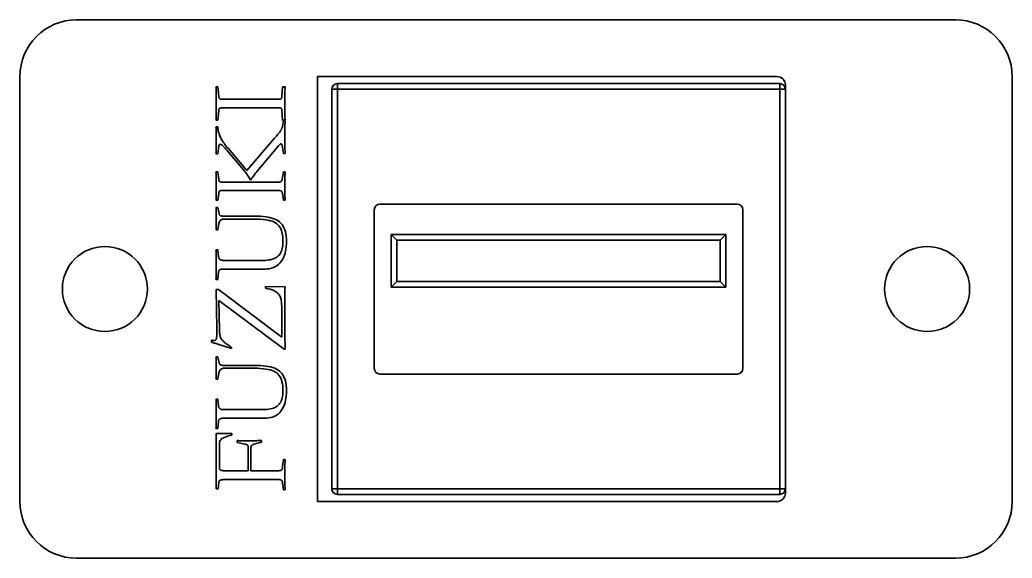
# Model space of a CAD drawing. Header units: millimetres. Extents: x -105 to 105, y -148 to 148.
# Drawn here: x -15.16 to 19.84, y 46.65 to 65.65 of the extents above; entities that cross this region are included whole.
import ezdxf

# ---------------------------------------------------------------- set-up
doc = ezdxf.new("R2010")
doc.units = ezdxf.units.MM
doc.layers.add('粗实线层', color=7, linetype='Continuous', lineweight=35)

msp = doc.modelspace()

# ---------------------------------------------------------------- linework, layer by layer
at = {"layer": '粗实线层', "color": 7, "lineweight": 35, "ltscale": 0.415}
for p, q in [((17.843, 65.645), (-13.157, 65.645)), ((-15.157, 63.645), (-15.157, 48.645)), ((11.543, 63.645), (-4.657, 63.645)), ((-4.657, 63.645), (-4.657, 48.645)), ((11.643, 63.395), (-3.957, 63.395)), ((-3.957, 63.395), (-3.957, 63.195)), ((11.643, 63.395), (11.643, 63.195)), ((19.843, 48.645), (19.843, 63.645)), ((-8.24, 63.28), (-8.175, 63.28)), ((-8.238, 63.252), (-8.24, 63.28)), ((-8.236, 63.222), (-8.238, 63.252)), ((-8.234, 63.19), (-8.236, 63.222)), ((-8.233, 63.157), (-8.234, 63.19)), ((-8.232, 63.122), (-8.233, 63.157)), ((-8.231, 63.084), (-8.232, 63.122)), ((-8.23, 63.045), (-8.231, 63.084)), ((-8.229, 63.004), (-8.23, 63.045)), ((-8.229, 62.962), (-8.229, 63.004)), ((-8.175, 63.28), (-8.14, 62.94)), ((-5.912, 62.94), (-5.892, 63.28)), ((-5.892, 63.28), (-5.8, 63.28)), ((-5.811, 63.056), (-5.813, 62.994)), ((-5.81, 63.112), (-5.811, 63.056)), ((-5.808, 63.162), (-5.81, 63.112)), ((-5.805, 63.207), (-5.808, 63.162)), ((-5.803, 63.246), (-5.805, 63.207)), ((-5.8, 63.28), (-5.803, 63.246)), ((-4.157, 63.195), (-4.157, 49.095)), ((-4.157, 63.195), (-3.957, 63.195)), ((11.643, 63.195), (-3.957, 63.195)), ((-3.957, 63.195), (-3.957, 49.095)), ((11.643, 49.095), (11.643, 63.195)), ((11.843, 63.195), (11.643, 63.195)), ((11.843, 48.945), (11.843, 63.345)), ((11.843, 49.095), (11.843, 63.195)), ((-8.229, 62.917), (-8.229, 62.962)), ((-8.229, 62.77), (-8.229, 62.917)), ((-8.229, 62.639), (-8.229, 62.77)), ((-8.14, 62.94), (-8.139, 62.93)), ((-8.139, 62.93), (-8.138, 62.92)), ((-8.138, 62.92), (-8.136, 62.911)), ((-8.136, 62.911), (-8.134, 62.902)), ((-8.134, 62.902), (-8.131, 62.894)), ((-8.131, 62.894), (-8.128, 62.887)), ((-8.128, 62.887), (-8.125, 62.88)), ((-8.125, 62.88), (-8.121, 62.875)), ((-8.121, 62.875), (-8.117, 62.869)), ((-8.117, 62.869), (-8.113, 62.865)), ((-8.113, 62.865), (-8.108, 62.861)), ((-8.108, 62.861), (-8.102, 62.857)), ((-8.102, 62.857), (-8.095, 62.854)), ((-8.095, 62.854), (-8.087, 62.851)), ((-8.087, 62.851), (-8.078, 62.849)), ((-8.078, 62.849), (-8.068, 62.847)), ((-8.068, 62.847), (-8.058, 62.845)), ((-8.058, 62.845), (-8.046, 62.844)), ((-8.046, 62.844), (-8.034, 62.844)), ((-8.034, 62.844), (-8.02, 62.844)), ((-8.02, 62.844), (-6.024, 62.844)), ((-6.024, 62.844), (-6.011, 62.844)), ((-6.011, 62.844), (-5.999, 62.844)), ((-5.999, 62.844), (-5.988, 62.845)), ((-5.988, 62.845), (-5.978, 62.847)), ((-5.978, 62.847), (-5.969, 62.848)), ((-5.969, 62.848), (-5.961, 62.851)), ((-5.961, 62.851), (-5.953, 62.853)), ((-5.953, 62.853), (-5.947, 62.856)), ((-5.947, 62.856), (-5.941, 62.859)), ((-5.941, 62.859), (-5.937, 62.863)), ((-5.937, 62.863), (-5.933, 62.867)), ((-5.933, 62.867), (-5.929, 62.872)), ((-5.929, 62.872), (-5.926, 62.878)), ((-5.926, 62.878), (-5.923, 62.884)), ((-5.923, 62.884), (-5.92, 62.892)), ((-5.92, 62.892), (-5.918, 62.9)), ((-5.918, 62.9), (-5.916, 62.909)), ((-5.916, 62.909), (-5.914, 62.918)), ((-5.914, 62.918), (-5.913, 62.929)), ((-5.913, 62.929), (-5.912, 62.94)), ((-5.814, 62.855), (-5.815, 62.777)), ((-5.815, 62.777), (-5.815, 62.693)), ((-5.815, 62.693), (-5.815, 62.609)), ((-5.813, 62.994), (-5.814, 62.927)), ((-5.814, 62.927), (-5.814, 62.855)), ((-8.233, 62.256), (-8.232, 62.33)), ((-8.232, 62.33), (-8.231, 62.418)), ((-8.231, 62.418), (-8.23, 62.521)), ((-8.23, 62.521), (-8.229, 62.639)), ((-8.144, 62.446), (-8.178, 62.106)), ((-8.143, 62.456), (-8.144, 62.446)), ((-8.141, 62.466), (-8.143, 62.456)), ((-8.139, 62.475), (-8.141, 62.466)), ((-8.137, 62.484), (-8.139, 62.475)), ((-8.134, 62.492), (-8.137, 62.484)), ((-8.131, 62.499), (-8.134, 62.492)), ((-8.127, 62.505), (-8.131, 62.499)), ((-8.123, 62.511), (-8.127, 62.505)), ((-8.118, 62.517), (-8.123, 62.511)), ((-8.113, 62.521), (-8.118, 62.517)), ((-8.107, 62.525), (-8.113, 62.521)), ((-8.1, 62.529), (-8.107, 62.525)), ((-8.093, 62.532), (-8.1, 62.529)), ((-8.085, 62.535), (-8.093, 62.532)), ((-8.076, 62.537), (-8.085, 62.535)), ((-8.066, 62.539), (-8.076, 62.537)), ((-8.056, 62.54), (-8.066, 62.539)), ((-8.045, 62.541), (-8.056, 62.54)), ((-8.033, 62.542), (-8.045, 62.541)), ((-8.02, 62.542), (-8.033, 62.542)), ((-6.024, 62.542), (-8.02, 62.542)), ((-6.011, 62.542), (-6.024, 62.542)), ((-5.999, 62.542), (-6.011, 62.542)), ((-5.988, 62.541), (-5.999, 62.542)), ((-5.979, 62.539), (-5.988, 62.541)), ((-5.97, 62.538), (-5.979, 62.539)), ((-5.962, 62.535), (-5.97, 62.538)), ((-5.954, 62.533), (-5.962, 62.535)), ((-5.948, 62.53), (-5.954, 62.533)), ((-5.943, 62.527), (-5.948, 62.53)), ((-5.939, 62.523), (-5.943, 62.527)), ((-5.935, 62.519), (-5.939, 62.523)), ((-5.931, 62.514), (-5.935, 62.519)), ((-5.928, 62.508), (-5.931, 62.514)), ((-5.925, 62.501), (-5.928, 62.508)), ((-5.922, 62.494), (-5.925, 62.501)), ((-5.92, 62.486), (-5.922, 62.494)), ((-5.917, 62.477), (-5.92, 62.486)), ((-5.915, 62.467), (-5.917, 62.477)), ((-5.913, 62.457), (-5.915, 62.467)), ((-5.912, 62.446), (-5.913, 62.457)), ((-5.892, 62.106), (-5.912, 62.446)), ((-5.815, 62.609), (-5.814, 62.531)), ((-5.814, 62.531), (-5.814, 62.458)), ((-5.814, 62.458), (-5.813, 62.391)), ((-5.813, 62.391), (-5.811, 62.33)), ((-5.811, 62.33), (-5.81, 62.274)), ((-8.24, 62.106), (-8.238, 62.122)), ((-8.178, 62.106), (-8.24, 62.106)), ((-8.238, 62.122), (-8.236, 62.152)), ((-8.236, 62.152), (-8.234, 62.197)), ((-8.234, 62.197), (-8.233, 62.256)), ((-5.896, 61.882), (-5.861, 62.083)), ((-5.8, 62.106), (-5.892, 62.106)), ((-5.861, 62.083), (-5.8, 62.083)), ((-5.81, 62.274), (-5.808, 62.224)), ((-5.808, 62.224), (-5.805, 62.179)), ((-5.805, 61.993), (-5.808, 61.943)), ((-5.805, 62.179), (-5.803, 62.14)), ((-5.803, 62.04), (-5.805, 61.993)), ((-5.803, 62.14), (-5.8, 62.106)), ((-5.8, 62.083), (-5.803, 62.04)), ((-8.24, 61.863), (-8.178, 61.863)), ((-8.238, 61.838), (-8.24, 61.863)), ((-8.236, 61.808), (-8.238, 61.838)), ((-8.234, 61.773), (-8.236, 61.808)), ((-8.233, 61.734), (-8.234, 61.773)), ((-8.232, 61.689), (-8.233, 61.734)), ((-8.231, 61.639), (-8.232, 61.689)), ((-8.23, 61.585), (-8.231, 61.639)), ((-8.178, 61.863), (-8.175, 61.827)), ((-8.175, 61.827), (-8.17, 61.791)), ((-8.17, 61.791), (-8.164, 61.755)), ((-8.164, 61.755), (-8.157, 61.72)), ((-8.157, 61.72), (-8.149, 61.685)), ((-8.149, 61.685), (-8.139, 61.65)), ((-8.139, 61.65), (-8.128, 61.616)), ((-8.128, 61.616), (-8.117, 61.582)), ((-6.081, 61.577), (-6.056, 61.608)), ((-6.056, 61.608), (-6.032, 61.636)), ((-6.032, 61.636), (-6.012, 61.662)), ((-6.012, 61.662), (-5.993, 61.685)), ((-5.993, 61.685), (-5.978, 61.705)), ((-5.978, 61.705), (-5.965, 61.722)), ((-5.965, 61.722), (-5.954, 61.737)), ((-5.954, 61.737), (-5.945, 61.751)), ((-5.945, 61.751), (-5.937, 61.765)), ((-5.937, 61.765), (-5.929, 61.779)), ((-5.929, 61.779), (-5.923, 61.793)), ((-5.923, 61.793), (-5.916, 61.807)), ((-5.916, 61.807), (-5.911, 61.822)), ((-5.911, 61.822), (-5.906, 61.837)), ((-5.906, 61.837), (-5.902, 61.851)), ((-5.902, 61.851), (-5.899, 61.867)), ((-5.899, 61.867), (-5.896, 61.882)), ((-5.814, 61.648), (-5.815, 61.579)), ((-5.813, 61.776), (-5.814, 61.713)), ((-5.814, 61.713), (-5.814, 61.648)), ((-5.811, 61.835), (-5.813, 61.776)), ((-5.81, 61.891), (-5.811, 61.835)), ((-5.808, 61.943), (-5.81, 61.891)), ((-8.229, 61.525), (-8.23, 61.585)), ((-8.23, 61.198), (-8.229, 61.258)), ((-8.229, 61.461), (-8.229, 61.525)), ((-8.229, 61.392), (-8.229, 61.461)), ((-8.229, 61.322), (-8.229, 61.392)), ((-8.229, 61.258), (-8.229, 61.322)), ((-8.117, 61.582), (-8.104, 61.549)), ((-8.11, 61.25), (-8.116, 61.248)), ((-8.104, 61.252), (-8.11, 61.25)), ((-8.104, 61.549), (-8.09, 61.515)), ((-8.097, 61.253), (-8.104, 61.252)), ((-8.082, 61.25), (-8.097, 61.253)), ((-8.09, 61.515), (-8.074, 61.481)), ((-8.065, 61.244), (-8.082, 61.25)), ((-8.074, 61.481), (-8.055, 61.446)), ((-8.055, 61.446), (-8.034, 61.409)), ((-8.034, 61.409), (-8.011, 61.371)), ((-8.011, 61.371), (-7.984, 61.331)), ((-7.984, 61.331), (-7.956, 61.289)), ((-7.956, 61.289), (-7.924, 61.247)), ((-7.151, 60.326), (-6.174, 61.469)), ((-6.174, 61.469), (-6.141, 61.508)), ((-6.141, 61.508), (-6.11, 61.544)), ((-6.11, 61.544), (-6.081, 61.577)), ((-5.981, 61.251), (-5.99, 61.243)), ((-5.973, 61.257), (-5.981, 61.251)), ((-5.965, 61.262), (-5.973, 61.257)), ((-5.958, 61.265), (-5.965, 61.262)), ((-5.952, 61.267), (-5.958, 61.265)), ((-5.946, 61.268), (-5.952, 61.267)), ((-5.94, 61.267), (-5.946, 61.268)), ((-5.935, 61.266), (-5.94, 61.267)), ((-5.93, 61.262), (-5.935, 61.266)), ((-5.925, 61.258), (-5.93, 61.262)), ((-5.921, 61.253), (-5.925, 61.258)), ((-5.918, 61.246), (-5.921, 61.253)), ((-5.815, 61.579), (-5.815, 61.507)), ((-5.815, 61.507), (-5.815, 61.436)), ((-5.815, 61.436), (-5.814, 61.367)), ((-5.814, 61.367), (-5.814, 61.302)), ((-5.814, 61.302), (-5.813, 61.239)), ((-8.24, 60.92), (-8.238, 60.945)), ((-8.178, 60.92), (-8.24, 60.92)), ((-8.238, 60.945), (-8.236, 60.975)), ((-8.236, 60.975), (-8.234, 61.01)), ((-8.234, 61.01), (-8.233, 61.05)), ((-8.233, 61.05), (-8.232, 61.094)), ((-8.232, 61.094), (-8.231, 61.144)), ((-8.231, 61.144), (-8.23, 61.198)), ((-8.14, 61.198), (-8.178, 60.92)), ((-8.138, 61.209), (-8.14, 61.198)), ((-8.136, 61.218), (-8.138, 61.209)), ((-8.133, 61.226), (-8.136, 61.218)), ((-8.129, 61.233), (-8.133, 61.226)), ((-8.125, 61.239), (-8.129, 61.233)), ((-8.121, 61.244), (-8.125, 61.239)), ((-8.116, 61.248), (-8.121, 61.244)), ((-8.046, 61.234), (-8.065, 61.244)), ((-8.025, 61.219), (-8.046, 61.234)), ((-8.002, 61.2), (-8.025, 61.219)), ((-7.976, 61.177), (-8.002, 61.2)), ((-7.949, 61.15), (-7.976, 61.177)), ((-7.919, 61.119), (-7.949, 61.15)), ((-7.924, 61.247), (-7.891, 61.202)), ((-7.888, 61.084), (-7.919, 61.119)), ((-7.891, 61.202), (-7.854, 61.157)), ((-7.854, 61.044), (-7.888, 61.084)), ((-7.854, 61.157), (-7.815, 61.11)), ((-7.271, 60.353), (-7.854, 61.044)), ((-7.815, 61.11), (-7.151, 60.326)), ((-6.031, 61.198), (-6.784, 60.299)), ((-6.02, 61.212), (-6.031, 61.198)), ((-6.009, 61.223), (-6.02, 61.212)), ((-5.999, 61.234), (-6.009, 61.223)), ((-5.99, 61.243), (-5.999, 61.234)), ((-5.915, 61.238), (-5.918, 61.246)), ((-5.912, 61.228), (-5.915, 61.238)), ((-5.91, 61.218), (-5.912, 61.228)), ((-5.908, 61.206), (-5.91, 61.218)), ((-5.861, 60.932), (-5.908, 61.206)), ((-5.8, 60.932), (-5.861, 60.932)), ((-5.813, 61.239), (-5.811, 61.18)), ((-5.811, 61.18), (-5.81, 61.124)), ((-5.81, 61.124), (-5.808, 61.071)), ((-5.808, 61.071), (-5.805, 61.022)), ((-5.805, 61.022), (-5.803, 60.975)), ((-5.803, 60.975), (-5.8, 60.932)), ((-8.24, 60.276), (-8.178, 60.276)), ((-8.238, 60.248), (-8.24, 60.276)), ((-8.236, 60.22), (-8.238, 60.248)), ((-8.234, 60.192), (-8.236, 60.22)), ((-8.178, 60.276), (-8.144, 60.017)), ((-7.24, 60.315), (-7.271, 60.353)), ((-7.21, 60.278), (-7.24, 60.315)), ((-7.182, 60.24), (-7.21, 60.278)), ((-7.155, 60.203), (-7.182, 60.24)), ((-7.13, 60.166), (-7.155, 60.203)), ((-6.841, 60.229), (-6.868, 60.196)), ((-6.813, 60.264), (-6.841, 60.229)), ((-6.784, 60.299), (-6.813, 60.264)), ((-5.904, 60.017), (-5.861, 60.276)), ((-5.861, 60.276), (-5.8, 60.276)), ((-5.805, 60.209), (-5.808, 60.169)), ((-5.803, 60.244), (-5.805, 60.209)), ((-5.8, 60.276), (-5.803, 60.244)), ((-8.233, 60.163), (-8.234, 60.192)), ((-8.232, 60.134), (-8.233, 60.163)), ((-8.231, 60.104), (-8.232, 60.134)), ((-8.23, 60.073), (-8.231, 60.104)), ((-8.229, 60.042), (-8.23, 60.073)), ((-8.229, 60.01), (-8.229, 60.042)), ((-8.229, 59.978), (-8.229, 60.01)), ((-8.229, 59.854), (-8.229, 59.978)), ((-8.229, 59.741), (-8.229, 59.854)), ((-8.144, 60.017), (-8.143, 60.006)), ((-8.143, 60.006), (-8.141, 59.995)), ((-8.141, 59.995), (-8.14, 59.986)), ((-8.14, 59.986), (-8.138, 59.977)), ((-8.138, 59.977), (-8.136, 59.969)), ((-8.136, 59.969), (-8.133, 59.961)), ((-8.133, 59.961), (-8.13, 59.955)), ((-8.13, 59.955), (-8.126, 59.949)), ((-8.126, 59.949), (-8.123, 59.944)), ((-8.123, 59.944), (-8.119, 59.94)), ((-8.119, 59.94), (-8.114, 59.936)), ((-8.114, 59.936), (-8.108, 59.933)), ((-8.108, 59.933), (-8.102, 59.93)), ((-8.102, 59.93), (-8.095, 59.927)), ((-8.095, 59.927), (-8.086, 59.925)), ((-8.086, 59.925), (-8.077, 59.923)), ((-8.077, 59.923), (-8.067, 59.922)), ((-8.067, 59.922), (-8.056, 59.921)), ((-8.056, 59.921), (-8.044, 59.92)), ((-8.044, 59.92), (-8.032, 59.92)), ((-8.032, 59.92), (-6.024, 59.92)), ((-7.106, 60.13), (-7.13, 60.166)), ((-7.083, 60.094), (-7.106, 60.13)), ((-7.062, 60.057), (-7.083, 60.094)), ((-7.042, 60.022), (-7.062, 60.057)), ((-7.024, 59.986), (-7.042, 60.022)), ((-7.005, 60.013), (-7.024, 59.986)), ((-6.985, 60.042), (-7.005, 60.013)), ((-6.963, 60.071), (-6.985, 60.042)), ((-6.941, 60.101), (-6.963, 60.071)), ((-6.918, 60.132), (-6.941, 60.101)), ((-6.893, 60.163), (-6.918, 60.132)), ((-6.868, 60.196), (-6.893, 60.163)), ((-6.024, 59.92), (-6.012, 59.92)), ((-6.012, 59.92), (-6, 59.921)), ((-6, 59.921), (-5.99, 59.922)), ((-5.99, 59.922), (-5.98, 59.924)), ((-5.98, 59.924), (-5.971, 59.926)), ((-5.971, 59.926), (-5.963, 59.928)), ((-5.963, 59.928), (-5.955, 59.931)), ((-5.955, 59.931), (-5.948, 59.934)), ((-5.948, 59.934), (-5.942, 59.937)), ((-5.942, 59.937), (-5.937, 59.941)), ((-5.937, 59.941), (-5.932, 59.946)), ((-5.932, 59.946), (-5.927, 59.951)), ((-5.927, 59.951), (-5.923, 59.957)), ((-5.923, 59.957), (-5.919, 59.964)), ((-5.919, 59.964), (-5.916, 59.971)), ((-5.916, 59.971), (-5.913, 59.979)), ((-5.913, 59.979), (-5.91, 59.987)), ((-5.91, 59.987), (-5.908, 59.996)), ((-5.908, 59.996), (-5.906, 60.006)), ((-5.906, 60.006), (-5.904, 60.017)), ((-5.814, 59.91), (-5.815, 59.846)), ((-5.813, 60.026), (-5.814, 59.97)), ((-5.814, 59.97), (-5.814, 59.91)), ((-5.811, 60.078), (-5.813, 60.026)), ((-5.81, 60.125), (-5.811, 60.078)), ((-5.808, 60.169), (-5.81, 60.125)), ((-8.232, 59.477), (-8.231, 59.553)), ((-8.231, 59.553), (-8.23, 59.641)), ((-8.23, 59.641), (-8.229, 59.741)), ((-8.144, 59.522), (-8.178, 59.279)), ((-8.142, 59.534), (-8.144, 59.522)), ((-8.14, 59.545), (-8.142, 59.534)), ((-8.138, 59.556), (-8.14, 59.545)), ((-8.136, 59.565), (-8.138, 59.556)), ((-8.133, 59.573), (-8.136, 59.565)), ((-8.13, 59.581), (-8.133, 59.573)), ((-8.127, 59.587), (-8.13, 59.581)), ((-8.124, 59.593), (-8.127, 59.587)), ((-8.12, 59.598), (-8.124, 59.593)), ((-8.117, 59.602), (-8.12, 59.598)), ((-8.112, 59.605), (-8.117, 59.602)), ((-8.107, 59.608), (-8.112, 59.605)), ((-8.101, 59.611), (-8.107, 59.608)), ((-8.094, 59.613), (-8.101, 59.611)), ((-8.086, 59.615), (-8.094, 59.613)), ((-8.077, 59.616), (-8.086, 59.615)), ((-8.067, 59.617), (-8.077, 59.616)), ((-8.056, 59.618), (-8.067, 59.617)), ((-8.044, 59.619), (-8.056, 59.618)), ((-8.032, 59.619), (-8.044, 59.619)), ((-6.024, 59.619), (-8.032, 59.619)), ((-6.011, 59.619), (-6.024, 59.619)), ((-5.999, 59.618), (-6.011, 59.619)), ((-5.988, 59.617), (-5.999, 59.618)), ((-5.977, 59.616), (-5.988, 59.617)), ((-5.968, 59.614), (-5.977, 59.616)), ((-5.959, 59.611), (-5.968, 59.614)), ((-5.951, 59.609), (-5.959, 59.611)), ((-5.943, 59.605), (-5.951, 59.609)), ((-5.937, 59.602), (-5.943, 59.605)), ((-5.931, 59.598), (-5.937, 59.602)), ((-5.926, 59.593), (-5.931, 59.598)), ((-5.921, 59.588), (-5.926, 59.593)), ((-5.916, 59.582), (-5.921, 59.588)), ((-5.912, 59.576), (-5.916, 59.582)), ((-5.909, 59.568), (-5.912, 59.576)), ((-5.905, 59.56), (-5.909, 59.568)), ((-5.903, 59.552), (-5.905, 59.56)), ((-5.9, 59.543), (-5.903, 59.552)), ((-5.898, 59.533), (-5.9, 59.543)), ((-5.896, 59.522), (-5.898, 59.533)), ((-5.861, 59.279), (-5.896, 59.522)), ((-5.815, 59.846), (-5.815, 59.777)), ((-5.815, 59.777), (-5.815, 59.709)), ((-5.815, 59.709), (-5.814, 59.645)), ((-5.814, 59.645), (-5.814, 59.585)), ((-5.814, 59.585), (-5.813, 59.529)), ((-5.813, 59.529), (-5.811, 59.477)), ((-8.24, 59.279), (-8.238, 59.295)), ((-8.178, 59.279), (-8.24, 59.279)), ((-8.238, 59.295), (-8.236, 59.322)), ((-8.236, 59.322), (-8.234, 59.362)), ((-8.234, 59.362), (-8.233, 59.413)), ((-8.233, 59.413), (-8.232, 59.477)), ((-5.8, 59.279), (-5.861, 59.279)), ((-5.811, 59.477), (-5.81, 59.429)), ((-5.81, 59.429), (-5.808, 59.386)), ((-5.808, 59.386), (-5.805, 59.346)), ((-5.805, 59.346), (-5.803, 59.311)), ((-5.803, 59.311), (-5.8, 59.279)), ((-8.24, 59.02), (-8.178, 59.02)), ((-8.238, 58.999), (-8.24, 59.02)), ((-8.236, 58.974), (-8.238, 58.999)), ((-8.234, 58.944), (-8.236, 58.974)), ((-8.233, 58.91), (-8.234, 58.944)), ((-8.232, 58.873), (-8.233, 58.91)), ((-8.231, 58.831), (-8.232, 58.873)), ((-8.23, 58.785), (-8.231, 58.831)), ((-8.178, 59.02), (-8.128, 58.796)), ((-2.657, 53.345), (-2.657, 58.945)), ((-2.457, 59.145), (10.143, 59.145)), ((10.343, 58.945), (10.343, 53.345)), ((-8.231, 58.415), (-8.23, 58.461)), ((-8.229, 58.735), (-8.23, 58.785)), ((-8.23, 58.461), (-8.229, 58.511)), ((-8.229, 58.681), (-8.229, 58.735)), ((-8.229, 58.623), (-8.229, 58.681)), ((-8.229, 58.565), (-8.229, 58.623)), ((-8.229, 58.511), (-8.229, 58.565)), ((-8.136, 58.457), (-8.178, 58.229)), ((-8.129, 58.487), (-8.136, 58.457)), ((-8.119, 58.514), (-8.129, 58.487)), ((-8.128, 58.796), (-8.124, 58.78)), ((-8.124, 58.78), (-8.116, 58.766)), ((-8.106, 58.537), (-8.119, 58.514)), ((-8.116, 58.766), (-8.106, 58.753)), ((-8.106, 58.753), (-8.092, 58.742)), ((-8.092, 58.558), (-8.106, 58.537)), ((-8.092, 58.742), (-8.076, 58.733)), ((-8.074, 58.575), (-8.092, 58.558)), ((-8.076, 58.733), (-8.057, 58.725)), ((-8.054, 58.59), (-8.074, 58.575)), ((-8.057, 58.725), (-8.035, 58.719)), ((-8.032, 58.601), (-8.054, 58.59)), ((-8.035, 58.719), (-8.01, 58.715)), ((-8.007, 58.609), (-8.032, 58.601)), ((-8.01, 58.715), (-7.982, 58.712)), ((-7.98, 58.613), (-8.007, 58.609)), ((-7.982, 58.712), (-7.951, 58.712)), ((-7.951, 58.615), (-7.98, 58.613)), ((-7.951, 58.712), (-6.781, 58.712)), ((-6.881, 58.615), (-7.951, 58.615)), ((-6.771, 58.613), (-6.881, 58.615)), ((-6.781, 58.712), (-6.675, 58.71)), ((-6.668, 58.608), (-6.771, 58.613)), ((-6.675, 58.71), (-6.576, 58.703)), ((-6.572, 58.6), (-6.668, 58.608)), ((-6.576, 58.703), (-6.483, 58.693)), ((-6.483, 58.589), (-6.572, 58.6)), ((-6.483, 58.693), (-6.396, 58.679)), ((-6.401, 58.574), (-6.483, 58.589)), ((-6.326, 58.556), (-6.401, 58.574)), ((-6.396, 58.679), (-6.314, 58.661)), ((-6.257, 58.535), (-6.326, 58.556)), ((-6.314, 58.661), (-6.239, 58.639)), ((-6.196, 58.51), (-6.257, 58.535)), ((-6.239, 58.639), (-6.169, 58.613)), ((-6.142, 58.482), (-6.196, 58.51)), ((-6.169, 58.613), (-6.106, 58.583)), ((-6.095, 58.451), (-6.142, 58.482)), ((-6.106, 58.583), (-6.048, 58.549)), ((-6.054, 58.415), (-6.095, 58.451)), ((-6.048, 58.549), (-5.997, 58.511)), ((-5.997, 58.511), (-5.95, 58.468)), ((-5.95, 58.468), (-5.909, 58.419)), ((-8.24, 58.229), (-8.238, 58.249)), ((-8.178, 58.229), (-8.24, 58.229)), ((-8.238, 58.249), (-8.236, 58.274)), ((-8.236, 58.274), (-8.234, 58.303)), ((-8.234, 58.303), (-8.233, 58.336)), ((-8.233, 58.336), (-8.232, 58.374)), ((-8.232, 58.374), (-8.231, 58.415)), ((-6.017, 58.373), (-6.054, 58.415)), ((-5.984, 58.325), (-6.017, 58.373)), ((-5.955, 58.27), (-5.984, 58.325)), ((-5.931, 58.21), (-5.955, 58.27)), ((-5.912, 58.143), (-5.931, 58.21)), ((-5.897, 58.071), (-5.912, 58.143)), ((-5.909, 58.419), (-5.873, 58.365)), ((-5.873, 58.365), (-5.841, 58.305)), ((-5.841, 58.305), (-5.814, 58.239)), ((-5.814, 58.239), (-5.792, 58.168)), ((-5.792, 58.168), (-5.775, 58.091)), ((-5.886, 57.992), (-5.897, 58.071)), ((-5.879, 57.907), (-5.886, 57.992)), ((-5.877, 57.816), (-5.879, 57.907)), ((-5.879, 57.747), (-5.877, 57.816)), ((-5.775, 58.091), (-5.763, 58.009)), ((-5.763, 58.009), (-5.756, 57.921)), ((-5.756, 57.921), (-5.753, 57.827)), ((-5.753, 57.827), (-5.755, 57.735)), ((-2.057, 56.214), (-2.057, 58.068)), ((-2.057, 58.068), (9.742, 58.068)), ((-2.057, 58.068), (-1.857, 57.868)), ((-1.857, 57.868), (9.542, 57.868)), ((-1.857, 56.414), (-1.857, 57.868)), ((9.742, 58.068), (9.542, 57.868)), ((9.542, 57.868), (9.542, 56.414)), ((9.742, 58.068), (9.742, 56.214)), ((-8.238, 57.496), (-8.24, 57.526)), ((-8.24, 57.526), (-8.178, 57.526)), ((-8.236, 57.461), (-8.238, 57.496)), ((-8.234, 57.421), (-8.236, 57.461)), ((-8.233, 57.376), (-8.234, 57.421)), ((-8.178, 57.526), (-8.148, 57.283)), ((-5.982, 57.379), (-5.957, 57.42)), ((-5.957, 57.42), (-5.936, 57.465)), ((-5.936, 57.465), (-5.918, 57.513)), ((-5.918, 57.513), (-5.903, 57.566)), ((-5.903, 57.566), (-5.892, 57.622)), ((-5.892, 57.622), (-5.883, 57.683)), ((-5.883, 57.683), (-5.879, 57.747)), ((-5.803, 57.411), (-5.824, 57.34)), ((-5.785, 57.485), (-5.803, 57.411)), ((-5.771, 57.564), (-5.785, 57.485)), ((-5.761, 57.647), (-5.771, 57.564)), ((-5.755, 57.735), (-5.761, 57.647)), ((-8.232, 57.326), (-8.233, 57.376)), ((-8.231, 57.272), (-8.232, 57.326)), ((-8.23, 57.212), (-8.231, 57.272)), ((-8.229, 57.148), (-8.23, 57.212)), ((-8.229, 57.079), (-8.229, 57.148)), ((-8.229, 57.005), (-8.229, 57.079)), ((-8.148, 57.283), (-8.146, 57.269)), ((-8.146, 57.269), (-8.143, 57.257)), ((-8.143, 57.257), (-8.14, 57.245)), ((-8.14, 57.245), (-8.136, 57.234)), ((-8.136, 57.234), (-8.131, 57.223)), ((-8.131, 57.223), (-8.125, 57.214)), ((-8.125, 57.214), (-8.119, 57.205)), ((-8.119, 57.205), (-8.112, 57.197)), ((-8.112, 57.197), (-8.104, 57.19)), ((-8.104, 57.19), (-8.095, 57.184)), ((-8.095, 57.184), (-8.086, 57.179)), ((-8.086, 57.179), (-8.076, 57.174)), ((-8.076, 57.174), (-8.064, 57.169)), ((-8.064, 57.169), (-8.052, 57.166)), ((-8.052, 57.166), (-8.038, 57.162)), ((-8.038, 57.162), (-8.023, 57.16)), ((-8.023, 57.16), (-8.008, 57.158)), ((-8.008, 57.158), (-7.991, 57.156)), ((-7.991, 57.156), (-7.973, 57.156)), ((-7.973, 57.156), (-7.954, 57.155)), ((-7.954, 57.155), (-6.576, 57.155)), ((-6.576, 57.155), (-6.504, 57.157)), ((-6.504, 57.157), (-6.436, 57.161)), ((-6.436, 57.161), (-6.372, 57.169)), ((-6.372, 57.169), (-6.312, 57.18)), ((-6.312, 57.18), (-6.257, 57.194)), ((-6.257, 57.194), (-6.205, 57.211)), ((-6.205, 57.211), (-6.158, 57.231)), ((-6.158, 57.231), (-6.115, 57.254)), ((-6.115, 57.254), (-6.076, 57.28)), ((-6.076, 57.28), (-6.041, 57.31)), ((-6.041, 57.31), (-6.01, 57.343)), ((-5.991, 57.055), (-6.036, 57.012)), ((-6.01, 57.343), (-5.982, 57.379)), ((-5.95, 57.103), (-5.991, 57.055)), ((-5.913, 57.156), (-5.95, 57.103)), ((-5.879, 57.213), (-5.913, 57.156)), ((-5.85, 57.275), (-5.879, 57.213)), ((-5.824, 57.34), (-5.85, 57.275)), ((-8.233, 56.689), (-8.232, 56.741)), ((-8.232, 56.741), (-8.231, 56.793)), ((-8.231, 56.793), (-8.23, 56.846)), ((-8.23, 56.846), (-8.229, 56.899)), ((-8.229, 56.951), (-8.229, 57.005)), ((-8.229, 56.899), (-8.229, 56.951)), ((-8.148, 56.757), (-8.178, 56.483)), ((-8.146, 56.768), (-8.148, 56.757)), ((-8.143, 56.778), (-8.146, 56.768)), ((-8.14, 56.787), (-8.143, 56.778)), ((-8.136, 56.795), (-8.14, 56.787)), ((-8.132, 56.803), (-8.136, 56.795)), ((-8.127, 56.81), (-8.132, 56.803)), ((-8.121, 56.816), (-8.127, 56.81)), ((-8.114, 56.822), (-8.121, 56.816)), ((-8.107, 56.827), (-8.114, 56.822)), ((-8.099, 56.831), (-8.107, 56.827)), ((-8.091, 56.835), (-8.099, 56.831)), ((-8.081, 56.838), (-8.091, 56.835)), ((-8.07, 56.841), (-8.081, 56.838)), ((-8.059, 56.843), (-8.07, 56.841)), ((-8.046, 56.845), (-8.059, 56.843)), ((-8.032, 56.847), (-8.046, 56.845)), ((-8.017, 56.848), (-8.032, 56.847)), ((-8.001, 56.849), (-8.017, 56.848)), ((-7.984, 56.85), (-8.001, 56.849)), ((-7.966, 56.85), (-7.984, 56.85)), ((-6.518, 56.85), (-7.966, 56.85)), ((-6.446, 56.853), (-6.518, 56.85)), ((-6.377, 56.86), (-6.446, 56.853)), ((-6.311, 56.873), (-6.377, 56.86)), ((-6.249, 56.891), (-6.311, 56.873)), ((-6.191, 56.913), (-6.249, 56.891)), ((-6.136, 56.941), (-6.191, 56.913)), ((-6.084, 56.974), (-6.136, 56.941)), ((-6.036, 57.012), (-6.084, 56.974)), ((-8.24, 56.483), (-8.238, 56.534)), ((-8.178, 56.483), (-8.24, 56.483)), ((-8.238, 56.534), (-8.236, 56.586)), ((-8.236, 56.586), (-8.234, 56.637)), ((-8.234, 56.637), (-8.233, 56.689)), ((-2.057, 56.214), (-1.857, 56.414)), ((9.542, 56.414), (-1.857, 56.414)), ((9.742, 56.214), (9.542, 56.414)), ((-8.229, 56.128), (-8.151, 56.128)), ((-8.209, 54.749), (-8.229, 56.128)), ((-8.151, 56.128), (-5.912, 54.44)), ((-6.495, 56.171), (-6.495, 56.232)), ((-6.495, 56.232), (-5.804, 56.217)), ((-6.452, 56.164), (-6.495, 56.171)), ((-6.411, 56.157), (-6.452, 56.164)), ((-6.371, 56.148), (-6.411, 56.157)), ((-6.333, 56.138), (-6.371, 56.148)), ((-6.295, 56.127), (-6.333, 56.138)), ((-6.26, 56.114), (-6.295, 56.127)), ((-6.225, 56.1), (-6.26, 56.114)), ((-6.192, 56.085), (-6.225, 56.1)), ((-6.16, 56.069), (-6.192, 56.085)), ((-6.13, 56.051), (-6.16, 56.069)), ((-6.101, 56.031), (-6.13, 56.051)), ((-6.075, 56.01), (-6.101, 56.031)), ((-6.051, 55.987), (-6.075, 56.01)), ((-5.808, 56.007), (-5.809, 55.909)), ((-5.806, 56.11), (-5.808, 56.007)), ((-5.804, 56.217), (-5.806, 56.11)), ((9.742, 56.214), (-2.057, 56.214)), ((-8.136, 55.742), (-8.117, 54.68)), ((-5.838, 54.027), (-8.136, 55.742)), ((-6.029, 55.963), (-6.051, 55.987)), ((-6.01, 55.936), (-6.029, 55.963)), ((-5.992, 55.908), (-6.01, 55.936)), ((-5.977, 55.878), (-5.992, 55.908)), ((-5.965, 55.847), (-5.977, 55.878)), ((-5.954, 55.814), (-5.965, 55.847)), ((-5.946, 55.779), (-5.954, 55.814)), ((-5.94, 55.74), (-5.946, 55.779)), ((-5.934, 55.697), (-5.94, 55.74)), ((-5.929, 55.649), (-5.934, 55.697)), ((-5.812, 55.724), (-5.813, 55.639)), ((-5.811, 55.815), (-5.812, 55.724)), ((-5.809, 55.909), (-5.811, 55.815)), ((-5.924, 55.596), (-5.929, 55.649)), ((-5.92, 55.539), (-5.924, 55.596)), ((-5.917, 55.476), (-5.92, 55.539)), ((-5.915, 55.409), (-5.917, 55.476)), ((-5.913, 55.337), (-5.915, 55.409)), ((-5.912, 55.26), (-5.913, 55.337)), ((-5.814, 55.557), (-5.815, 55.479)), ((-5.815, 55.479), (-5.815, 55.406)), ((-5.815, 55.406), (-5.815, 55.336)), ((-5.815, 55.336), (-5.815, 55.175)), ((-5.813, 55.639), (-5.814, 55.557)), ((-5.912, 55.178), (-5.912, 55.26)), ((-5.912, 54.44), (-5.912, 55.178)), ((-5.815, 55.175), (-5.814, 55.021)), ((-5.814, 55.021), (-5.814, 54.873)), ((-8.21, 54.568), (-8.209, 54.608)), ((-8.209, 54.699), (-8.209, 54.749)), ((-8.209, 54.652), (-8.209, 54.699)), ((-8.209, 54.608), (-8.209, 54.652)), ((-8.117, 54.68), (-8.115, 54.65)), ((-8.115, 54.65), (-8.113, 54.621)), ((-8.113, 54.621), (-8.11, 54.594)), ((-5.814, 54.873), (-5.813, 54.732)), ((-5.813, 54.732), (-5.811, 54.598)), ((-8.399, 54.34), (-8.387, 54.337)), ((-8.399, 54.274), (-8.399, 54.34)), ((-7.692, 54.047), (-8.399, 54.274)), ((-8.387, 54.337), (-8.377, 54.334)), ((-8.377, 54.334), (-8.366, 54.332)), ((-8.366, 54.332), (-8.357, 54.33)), ((-8.357, 54.33), (-8.347, 54.328)), ((-8.347, 54.328), (-8.339, 54.327)), ((-8.339, 54.327), (-8.331, 54.326)), ((-8.331, 54.326), (-8.323, 54.325)), ((-8.323, 54.325), (-8.316, 54.325)), ((-8.316, 54.325), (-8.31, 54.325)), ((-8.31, 54.325), (-8.296, 54.325)), ((-8.296, 54.325), (-8.284, 54.328)), ((-8.284, 54.328), (-8.273, 54.332)), ((-8.273, 54.332), (-8.262, 54.338)), ((-8.262, 54.338), (-8.253, 54.345)), ((-8.253, 54.345), (-8.245, 54.354)), ((-8.245, 54.354), (-8.238, 54.364)), ((-8.238, 54.364), (-8.232, 54.377)), ((-8.232, 54.377), (-8.227, 54.39)), ((-8.227, 54.39), (-8.223, 54.406)), ((-8.223, 54.406), (-8.22, 54.424)), ((-8.22, 54.424), (-8.217, 54.445)), ((-8.217, 54.445), (-8.214, 54.471)), ((-8.214, 54.471), (-8.212, 54.5)), ((-8.212, 54.5), (-8.211, 54.532)), ((-8.211, 54.532), (-8.21, 54.568)), ((-8.11, 54.594), (-8.107, 54.568)), ((-8.107, 54.568), (-8.104, 54.544)), ((-8.104, 54.544), (-8.1, 54.522)), ((-8.1, 54.522), (-8.096, 54.501)), ((-8.096, 54.501), (-8.092, 54.481)), ((-8.092, 54.481), (-8.087, 54.463)), ((-8.087, 54.463), (-8.082, 54.446)), ((-8.082, 54.446), (-8.076, 54.43)), ((-8.076, 54.43), (-8.069, 54.415)), ((-8.069, 54.415), (-8.061, 54.399)), ((-8.061, 54.399), (-8.051, 54.384)), ((-8.051, 54.384), (-8.041, 54.368)), ((-8.041, 54.368), (-8.029, 54.353)), ((-8.029, 54.353), (-8.017, 54.337)), ((-8.017, 54.337), (-8.003, 54.322)), ((-8.003, 54.322), (-7.988, 54.307)), ((-7.988, 54.307), (-7.972, 54.292)), ((-7.972, 54.292), (-7.954, 54.276)), ((-7.954, 54.276), (-7.934, 54.259)), ((-7.934, 54.259), (-7.912, 54.242)), ((-5.811, 54.598), (-5.81, 54.47)), ((-5.81, 54.47), (-5.808, 54.349)), ((-5.808, 54.349), (-5.805, 54.235)), ((-7.912, 54.242), (-7.887, 54.223)), ((-7.887, 54.223), (-7.86, 54.202)), ((-7.86, 54.202), (-7.831, 54.181)), ((-7.831, 54.181), (-7.8, 54.159)), ((-7.8, 54.159), (-7.766, 54.135)), ((-7.766, 54.135), (-7.73, 54.111)), ((-7.73, 54.111), (-7.692, 54.085)), ((-7.692, 54.085), (-7.692, 54.047)), ((-5.8, 54.027), (-5.838, 54.027)), ((-5.805, 54.235), (-5.803, 54.128)), ((-5.803, 54.128), (-5.8, 54.027)), ((-8.24, 53.753), (-8.178, 53.753)), ((-8.238, 53.732), (-8.24, 53.753)), ((-8.236, 53.706), (-8.238, 53.732)), ((-8.234, 53.677), (-8.236, 53.706)), ((-8.233, 53.643), (-8.234, 53.677)), ((-8.232, 53.605), (-8.233, 53.643)), ((-8.231, 53.564), (-8.232, 53.605)), ((-8.23, 53.518), (-8.231, 53.564)), ((-8.178, 53.753), (-8.128, 53.529)), ((-8.229, 53.468), (-8.23, 53.518)), ((-8.23, 53.193), (-8.229, 53.243)), ((-8.229, 53.414), (-8.229, 53.468)), ((-8.229, 53.355), (-8.229, 53.414)), ((-8.229, 53.297), (-8.229, 53.355)), ((-8.229, 53.243), (-8.229, 53.297)), ((-8.129, 53.219), (-8.136, 53.189)), ((-8.119, 53.246), (-8.129, 53.219)), ((-8.128, 53.529), (-8.124, 53.513)), ((-8.124, 53.513), (-8.116, 53.499)), ((-8.106, 53.27), (-8.119, 53.246)), ((-8.116, 53.499), (-8.106, 53.486)), ((-8.106, 53.486), (-8.092, 53.475)), ((-8.092, 53.291), (-8.106, 53.27)), ((-8.092, 53.475), (-8.076, 53.465)), ((-8.074, 53.308), (-8.092, 53.291)), ((-8.076, 53.465), (-8.057, 53.458)), ((-8.054, 53.322), (-8.074, 53.308)), ((-8.057, 53.458), (-8.035, 53.452)), ((-8.032, 53.333), (-8.054, 53.322)), ((-8.035, 53.452), (-8.01, 53.448)), ((-8.007, 53.341), (-8.032, 53.333)), ((-8.01, 53.448), (-7.982, 53.445)), ((-7.98, 53.346), (-8.007, 53.341)), ((-7.982, 53.445), (-7.951, 53.444)), ((-7.951, 53.348), (-7.98, 53.346)), ((-7.951, 53.444), (-6.781, 53.444)), ((-6.881, 53.348), (-7.951, 53.348)), ((-6.771, 53.346), (-6.881, 53.348)), ((-6.781, 53.444), (-6.675, 53.442)), ((-6.668, 53.341), (-6.771, 53.346)), ((-6.675, 53.442), (-6.576, 53.436)), ((-6.572, 53.333), (-6.668, 53.341)), ((-6.576, 53.436), (-6.483, 53.426)), ((-6.483, 53.321), (-6.572, 53.333)), ((-6.483, 53.426), (-6.396, 53.412)), ((-6.401, 53.307), (-6.483, 53.321)), ((-6.326, 53.289), (-6.401, 53.307)), ((-6.396, 53.412), (-6.314, 53.394)), ((-6.257, 53.267), (-6.326, 53.289)), ((-6.314, 53.394), (-6.239, 53.372)), ((-6.196, 53.243), (-6.257, 53.267)), ((-6.239, 53.372), (-6.169, 53.346)), ((-6.142, 53.215), (-6.196, 53.243)), ((-6.169, 53.346), (-6.106, 53.316)), ((-6.095, 53.183), (-6.142, 53.215)), ((-6.106, 53.316), (-6.048, 53.281)), ((-6.048, 53.281), (-5.997, 53.243)), ((-5.997, 53.243), (-5.95, 53.2)), ((-5.95, 53.2), (-5.909, 53.152)), ((-8.24, 52.961), (-8.238, 52.982)), ((-8.178, 52.961), (-8.24, 52.961)), ((-8.238, 52.982), (-8.236, 53.007)), ((-8.236, 53.007), (-8.234, 53.036)), ((-8.234, 53.036), (-8.233, 53.069)), ((-8.233, 53.069), (-8.232, 53.106)), ((-8.232, 53.106), (-8.231, 53.148)), ((-8.231, 53.148), (-8.23, 53.193)), ((-8.136, 53.189), (-8.178, 52.961)), ((-6.054, 53.148), (-6.095, 53.183)), ((-6.017, 53.106), (-6.054, 53.148)), ((-5.984, 53.057), (-6.017, 53.106)), ((-5.955, 53.003), (-5.984, 53.057)), ((-5.931, 52.943), (-5.955, 53.003)), ((-5.912, 52.876), (-5.931, 52.943)), ((-5.897, 52.803), (-5.912, 52.876)), ((-5.909, 53.152), (-5.873, 53.097)), ((-5.873, 53.097), (-5.841, 53.038)), ((-5.841, 53.038), (-5.814, 52.972)), ((-5.814, 52.972), (-5.792, 52.901)), ((-5.792, 52.901), (-5.775, 52.824)), ((10.143, 53.145), (-2.457, 53.145)), ((-5.886, 52.724), (-5.897, 52.803)), ((-5.879, 52.639), (-5.886, 52.724)), ((-5.877, 52.548), (-5.879, 52.639)), ((-5.879, 52.48), (-5.877, 52.548)), ((-5.775, 52.824), (-5.763, 52.742)), ((-5.763, 52.742), (-5.756, 52.654)), ((-5.756, 52.654), (-5.753, 52.56)), ((-5.753, 52.56), (-5.755, 52.468)), ((-8.238, 52.228), (-8.24, 52.259)), ((-8.24, 52.259), (-8.178, 52.259)), ((-8.236, 52.193), (-8.238, 52.228)), ((-8.234, 52.153), (-8.236, 52.193)), ((-8.233, 52.108), (-8.234, 52.153)), ((-8.178, 52.259), (-8.148, 52.015)), ((-5.982, 52.112), (-5.957, 52.153)), ((-5.957, 52.153), (-5.936, 52.197)), ((-5.936, 52.197), (-5.918, 52.246)), ((-5.918, 52.246), (-5.903, 52.299)), ((-5.903, 52.299), (-5.892, 52.355)), ((-5.892, 52.355), (-5.883, 52.416)), ((-5.883, 52.416), (-5.879, 52.48)), ((-5.785, 52.218), (-5.803, 52.143)), ((-5.771, 52.297), (-5.785, 52.218)), ((-5.761, 52.38), (-5.771, 52.297)), ((-5.755, 52.468), (-5.761, 52.38)), ((-8.232, 52.059), (-8.233, 52.108)), ((-8.231, 52.004), (-8.232, 52.059)), ((-8.23, 51.945), (-8.231, 52.004)), ((-8.229, 51.88), (-8.23, 51.945)), ((-8.229, 51.811), (-8.229, 51.88)), ((-8.229, 51.737), (-8.229, 51.811)), ((-8.148, 52.015), (-8.146, 52.002)), ((-8.146, 52.002), (-8.143, 51.989)), ((-8.143, 51.989), (-8.14, 51.977)), ((-8.14, 51.977), (-8.136, 51.966)), ((-8.136, 51.966), (-8.131, 51.956)), ((-8.131, 51.956), (-8.125, 51.946)), ((-8.125, 51.946), (-8.119, 51.938)), ((-8.119, 51.938), (-8.112, 51.93)), ((-8.112, 51.93), (-8.104, 51.923)), ((-8.104, 51.923), (-8.095, 51.917)), ((-8.095, 51.917), (-8.086, 51.911)), ((-8.086, 51.911), (-8.076, 51.906)), ((-8.076, 51.906), (-8.064, 51.902)), ((-8.064, 51.902), (-8.052, 51.898)), ((-8.052, 51.898), (-8.038, 51.895)), ((-8.038, 51.895), (-8.023, 51.892)), ((-8.023, 51.892), (-8.008, 51.89)), ((-8.008, 51.89), (-7.991, 51.889)), ((-7.991, 51.889), (-7.973, 51.888)), ((-7.973, 51.888), (-7.954, 51.888)), ((-7.954, 51.888), (-6.576, 51.888)), ((-6.576, 51.888), (-6.504, 51.889)), ((-6.504, 51.889), (-6.436, 51.894)), ((-6.436, 51.894), (-6.372, 51.902)), ((-6.372, 51.902), (-6.312, 51.913)), ((-6.312, 51.913), (-6.257, 51.926)), ((-6.257, 51.926), (-6.205, 51.943)), ((-6.205, 51.943), (-6.158, 51.964)), ((-6.158, 51.964), (-6.115, 51.987)), ((-6.115, 51.987), (-6.076, 52.013)), ((-6.076, 52.013), (-6.041, 52.042)), ((-6.041, 52.042), (-6.01, 52.075)), ((-6.01, 52.075), (-5.982, 52.112)), ((-5.95, 51.836), (-5.991, 51.788)), ((-5.913, 51.888), (-5.95, 51.836)), ((-5.879, 51.946), (-5.913, 51.888)), ((-5.85, 52.007), (-5.879, 51.946)), ((-5.824, 52.073), (-5.85, 52.007)), ((-5.803, 52.143), (-5.824, 52.073)), ((-8.233, 51.422), (-8.232, 51.474)), ((-8.232, 51.474), (-8.231, 51.526)), ((-8.231, 51.526), (-8.23, 51.578)), ((-8.23, 51.578), (-8.229, 51.631)), ((-8.229, 51.684), (-8.229, 51.737)), ((-8.229, 51.631), (-8.229, 51.684)), ((-8.148, 51.49), (-8.178, 51.216)), ((-8.146, 51.501), (-8.148, 51.49)), ((-8.143, 51.51), (-8.146, 51.501)), ((-8.14, 51.519), (-8.143, 51.51)), ((-8.136, 51.528), (-8.14, 51.519)), ((-8.132, 51.535), (-8.136, 51.528)), ((-8.127, 51.542), (-8.132, 51.535)), ((-8.121, 51.549), (-8.127, 51.542)), ((-8.114, 51.554), (-8.121, 51.549)), ((-8.107, 51.559), (-8.114, 51.554)), ((-8.099, 51.563), (-8.107, 51.559)), ((-8.091, 51.567), (-8.099, 51.563)), ((-8.081, 51.57), (-8.091, 51.567)), ((-8.07, 51.573), (-8.081, 51.57)), ((-8.059, 51.576), (-8.07, 51.573)), ((-8.046, 51.578), (-8.059, 51.576)), ((-8.032, 51.58), (-8.046, 51.578)), ((-8.017, 51.581), (-8.032, 51.58)), ((-8.001, 51.582), (-8.017, 51.581)), ((-7.984, 51.583), (-8.001, 51.582)), ((-7.966, 51.583), (-7.984, 51.583)), ((-6.518, 51.583), (-7.966, 51.583)), ((-6.446, 51.585), (-6.518, 51.583)), ((-6.377, 51.593), (-6.446, 51.585)), ((-6.311, 51.606), (-6.377, 51.593)), ((-6.249, 51.623), (-6.311, 51.606)), ((-6.191, 51.646), (-6.249, 51.623)), ((-6.136, 51.674), (-6.191, 51.646)), ((-6.084, 51.707), (-6.136, 51.674)), ((-6.036, 51.745), (-6.084, 51.707)), ((-5.991, 51.788), (-6.036, 51.745)), ((-8.24, 51.216), (-8.238, 51.267)), ((-8.178, 51.216), (-8.24, 51.216)), ((-8.238, 51.267), (-8.236, 51.318)), ((-8.236, 51.318), (-8.234, 51.37)), ((-8.234, 51.37), (-8.233, 51.422)), ((-8.236, 51.05), (-8.215, 51.048)), ((-8.235, 51.015), (-8.236, 51.05)), ((-8.234, 50.976), (-8.235, 51.015)), ((-8.232, 50.935), (-8.234, 50.976)), ((-8.231, 50.889), (-8.232, 50.935)), ((-8.231, 50.84), (-8.231, 50.889)), ((-8.23, 50.788), (-8.231, 50.84)), ((-8.229, 50.732), (-8.23, 50.788)), ((-8.215, 51.048), (-8.192, 51.047)), ((-8.192, 51.047), (-8.167, 51.046)), ((-8.167, 51.046), (-8.139, 51.045)), ((-8.139, 51.045), (-8.11, 51.044)), ((-8.108, 50.761), (-8.114, 50.742)), ((-8.11, 51.044), (-8.078, 51.043)), ((-8.101, 50.78), (-8.108, 50.761)), ((-8.093, 50.797), (-8.101, 50.78)), ((-8.083, 50.813), (-8.093, 50.797)), ((-8.071, 50.827), (-8.083, 50.813)), ((-8.078, 51.043), (-8.045, 51.043)), ((-8.058, 50.841), (-8.071, 50.827)), ((-8.043, 50.853), (-8.058, 50.841)), ((-8.045, 51.043), (-8.009, 51.042)), ((-8.026, 50.865), (-8.043, 50.853)), ((-8.004, 50.877), (-8.026, 50.865)), ((-8.009, 51.042), (-7.971, 51.042)), ((-7.978, 50.89), (-8.004, 50.877)), ((-7.948, 50.904), (-7.978, 50.89)), ((-7.971, 51.042), (-7.931, 51.042)), ((-7.914, 50.918), (-7.948, 50.904)), ((-7.931, 51.042), (-7.902, 51.042)), ((-7.876, 50.932), (-7.914, 50.918)), ((-7.902, 51.042), (-7.873, 51.042)), ((-7.833, 50.947), (-7.876, 50.932)), ((-7.873, 51.042), (-7.845, 51.042)), ((-7.845, 51.042), (-7.819, 51.043)), ((-7.786, 50.963), (-7.833, 50.947)), ((-7.819, 51.043), (-7.793, 51.043)), ((-7.793, 51.043), (-7.769, 51.044)), ((-7.735, 50.979), (-7.786, 50.963)), ((-7.769, 51.044), (-7.745, 51.044)), ((-7.745, 51.044), (-7.722, 51.045)), ((-7.68, 50.996), (-7.735, 50.979)), ((-7.722, 51.045), (-7.701, 51.045)), ((-7.701, 51.045), (-7.68, 51.046)), ((-7.68, 51.046), (-7.68, 50.996)), ((-7.491, 50.795), (-7.461, 50.794)), ((-7.491, 50.733), (-7.491, 50.795)), ((-7.461, 50.794), (-7.428, 50.792)), ((-7.428, 50.792), (-7.393, 50.791)), ((-7.393, 50.791), (-7.355, 50.79)), ((-7.355, 50.79), (-7.313, 50.789)), ((-7.313, 50.789), (-7.27, 50.789)), ((-7.27, 50.789), (-7.223, 50.788)), ((-7.223, 50.788), (-7.174, 50.788)), ((-7.174, 50.788), (-7.121, 50.787)), ((-7.121, 50.787), (-7.066, 50.787)), ((-7.066, 50.787), (-7.025, 50.787)), ((-7.025, 50.787), (-6.984, 50.788)), ((-6.984, 50.788), (-6.942, 50.788)), ((-6.942, 50.788), (-6.899, 50.789)), ((-6.899, 50.789), (-6.857, 50.79)), ((-6.857, 50.79), (-6.814, 50.791)), ((-6.814, 50.791), (-6.77, 50.793)), ((-6.77, 50.793), (-6.726, 50.795)), ((-6.726, 50.795), (-6.682, 50.797)), ((-6.682, 50.797), (-6.638, 50.799)), ((-6.638, 50.799), (-6.638, 50.745)), ((-8.229, 50.673), (-8.229, 50.732)), ((-8.229, 50.61), (-8.229, 50.673)), ((-8.229, 50.544), (-8.229, 50.61)), ((-8.229, 50.299), (-8.229, 50.544)), ((-8.12, 50.699), (-8.121, 50.675)), ((-8.121, 50.675), (-8.121, 49.845)), ((-8.117, 50.721), (-8.12, 50.699)), ((-8.114, 50.742), (-8.117, 50.721)), ((-7.217, 50.671), (-7.491, 50.733)), ((-7.203, 50.668), (-7.217, 50.671)), ((-7.19, 50.665), (-7.203, 50.668)), ((-7.178, 50.661), (-7.19, 50.665)), ((-7.167, 50.658), (-7.178, 50.661)), ((-7.157, 50.654), (-7.167, 50.658)), ((-7.148, 50.649), (-7.157, 50.654)), ((-7.14, 50.645), (-7.148, 50.649)), ((-7.133, 50.641), (-7.14, 50.645)), ((-7.127, 50.636), (-7.133, 50.641)), ((-7.122, 50.631), (-7.127, 50.636)), ((-7.118, 50.625), (-7.122, 50.631)), ((-7.115, 50.619), (-7.118, 50.625)), ((-7.111, 50.612), (-7.115, 50.619)), ((-7.109, 50.604), (-7.111, 50.612)), ((-7.106, 50.595), (-7.109, 50.604)), ((-7.104, 50.585), (-7.106, 50.595)), ((-7.103, 50.574), (-7.104, 50.585)), ((-7.102, 50.562), (-7.103, 50.574)), ((-7.101, 50.55), (-7.102, 50.562)), ((-7.101, 50.536), (-7.101, 50.55)), ((-7.101, 49.733), (-7.101, 50.536)), ((-7.011, 50.51), (-7.012, 50.491)), ((-7.012, 50.491), (-7.012, 50.47)), ((-7.012, 50.47), (-7.012, 50.447)), ((-7.012, 50.447), (-7.012, 49.733)), ((-7.01, 50.528), (-7.011, 50.51)), ((-7.008, 50.544), (-7.01, 50.528)), ((-7.007, 50.559), (-7.008, 50.544)), ((-7.005, 50.572), (-7.007, 50.559)), ((-7.002, 50.583), (-7.005, 50.572)), ((-7, 50.593), (-7.002, 50.583)), ((-6.997, 50.602), (-7, 50.593)), ((-6.993, 50.609), (-6.997, 50.602)), ((-6.988, 50.617), (-6.993, 50.609)), ((-6.982, 50.624), (-6.988, 50.617)), ((-6.975, 50.63), (-6.982, 50.624)), ((-6.966, 50.637), (-6.975, 50.63)), ((-6.956, 50.643), (-6.966, 50.637)), ((-6.945, 50.648), (-6.956, 50.643)), ((-6.933, 50.654), (-6.945, 50.648)), ((-6.919, 50.659), (-6.933, 50.654)), ((-6.904, 50.664), (-6.919, 50.659)), ((-6.638, 50.745), (-6.904, 50.664)), ((-8.229, 50.077), (-8.229, 50.299)), ((-8.229, 49.876), (-8.229, 50.077)), ((-5.888, 49.88), (-5.861, 50.127)), ((-5.861, 50.127), (-5.8, 50.127)), ((-5.803, 50.074), (-5.805, 50.02)), ((-5.8, 50.127), (-5.803, 50.074)), ((-8.23, 49.698), (-8.229, 49.876)), ((-8.121, 49.845), (-8.12, 49.832)), ((-8.12, 49.832), (-8.119, 49.82)), ((-8.119, 49.82), (-8.117, 49.809)), ((-8.117, 49.809), (-8.115, 49.799)), ((-8.115, 49.799), (-8.111, 49.79)), ((-8.111, 49.79), (-8.107, 49.782)), ((-8.107, 49.782), (-8.103, 49.774)), ((-8.103, 49.774), (-8.097, 49.767)), ((-8.097, 49.767), (-8.091, 49.761)), ((-8.091, 49.761), (-8.084, 49.756)), ((-8.084, 49.756), (-8.076, 49.752)), ((-8.076, 49.752), (-8.067, 49.748)), ((-8.067, 49.748), (-8.057, 49.744)), ((-8.057, 49.744), (-8.046, 49.741)), ((-8.046, 49.741), (-8.034, 49.739)), ((-8.034, 49.739), (-8.021, 49.737)), ((-8.021, 49.737), (-8.007, 49.735)), ((-8.007, 49.735), (-7.992, 49.734)), ((-7.992, 49.734), (-7.976, 49.733)), ((-7.976, 49.733), (-7.958, 49.733)), ((-7.958, 49.733), (-7.101, 49.733)), ((-7.012, 49.733), (-6.031, 49.733)), ((-6.031, 49.733), (-6.012, 49.733)), ((-6.012, 49.733), (-5.995, 49.734)), ((-5.995, 49.734), (-5.979, 49.736)), ((-5.979, 49.736), (-5.964, 49.738)), ((-5.964, 49.738), (-5.952, 49.741)), ((-5.952, 49.741), (-5.941, 49.745)), ((-5.941, 49.745), (-5.931, 49.749)), ((-5.931, 49.749), (-5.924, 49.754)), ((-5.924, 49.754), (-5.918, 49.76)), ((-5.918, 49.76), (-5.914, 49.766)), ((-5.914, 49.766), (-5.91, 49.773)), ((-5.91, 49.773), (-5.907, 49.781)), ((-5.907, 49.781), (-5.904, 49.79)), ((-5.904, 49.79), (-5.901, 49.8)), ((-5.901, 49.8), (-5.899, 49.811)), ((-5.899, 49.811), (-5.896, 49.823)), ((-5.896, 49.823), (-5.894, 49.835)), ((-5.894, 49.835), (-5.892, 49.849)), ((-5.892, 49.849), (-5.89, 49.864)), ((-5.89, 49.864), (-5.888, 49.88)), ((-5.814, 49.701), (-5.815, 49.647)), ((-5.813, 49.807), (-5.814, 49.754)), ((-5.814, 49.754), (-5.814, 49.701)), ((-5.811, 49.86), (-5.813, 49.807)), ((-5.81, 49.914), (-5.811, 49.86)), ((-5.808, 49.967), (-5.81, 49.914)), ((-5.805, 50.02), (-5.808, 49.967)), ((-8.232, 49.296), (-8.231, 49.408)), ((-8.231, 49.542), (-8.23, 49.698)), ((-8.231, 49.408), (-8.231, 49.542)), ((-8.132, 49.353), (-8.135, 49.343)), ((-8.128, 49.362), (-8.132, 49.353)), ((-8.124, 49.371), (-8.128, 49.362)), ((-8.119, 49.378), (-8.124, 49.371)), ((-8.113, 49.385), (-8.119, 49.378)), ((-8.106, 49.39), (-8.113, 49.385)), ((-8.099, 49.395), (-8.106, 49.39)), ((-8.092, 49.399), (-8.099, 49.395)), ((-8.083, 49.402), (-8.092, 49.399)), ((-8.074, 49.405), (-8.083, 49.402)), ((-8.063, 49.408), (-8.074, 49.405)), ((-8.052, 49.41), (-8.063, 49.408)), ((-8.04, 49.412), (-8.052, 49.41)), ((-8.027, 49.414), (-8.04, 49.412)), ((-8.013, 49.415), (-8.027, 49.414)), ((-7.998, 49.416), (-8.013, 49.415)), ((-7.983, 49.416), (-7.998, 49.416)), ((-7.966, 49.416), (-7.983, 49.416)), ((-6.028, 49.416), (-7.966, 49.416)), ((-6.013, 49.416), (-6.028, 49.416)), ((-6, 49.416), (-6.013, 49.416)), ((-5.987, 49.414), (-6, 49.416)), ((-5.976, 49.413), (-5.987, 49.414)), ((-5.965, 49.411), (-5.976, 49.413)), ((-5.955, 49.409), (-5.965, 49.411)), ((-5.947, 49.406), (-5.955, 49.409)), ((-5.939, 49.403), (-5.947, 49.406)), ((-5.931, 49.399), (-5.939, 49.403)), ((-5.925, 49.395), (-5.931, 49.399)), ((-5.92, 49.39), (-5.925, 49.395)), ((-5.914, 49.385), (-5.92, 49.39)), ((-5.91, 49.378), (-5.914, 49.385)), ((-5.905, 49.371), (-5.91, 49.378)), ((-5.902, 49.363), (-5.905, 49.371)), ((-5.898, 49.354), (-5.902, 49.363)), ((-5.895, 49.344), (-5.898, 49.354)), ((-5.815, 49.647), (-5.815, 49.594)), ((-5.815, 49.594), (-5.815, 49.524)), ((-5.815, 49.524), (-5.814, 49.458)), ((-5.814, 49.458), (-5.814, 49.395)), ((-5.814, 49.395), (-5.813, 49.336)), ((-8.236, 49.092), (-8.235, 49.138)), ((-8.167, 49.092), (-8.236, 49.092)), ((-8.235, 49.138), (-8.234, 49.206)), ((-8.234, 49.206), (-8.232, 49.296)), ((-8.14, 49.32), (-8.167, 49.092)), ((-8.138, 49.332), (-8.14, 49.32)), ((-8.135, 49.343), (-8.138, 49.332)), ((-5.892, 49.333), (-5.895, 49.344)), ((-5.89, 49.321), (-5.892, 49.333)), ((-5.888, 49.308), (-5.89, 49.321)), ((-5.861, 49.061), (-5.888, 49.308)), ((-5.8, 49.061), (-5.861, 49.061)), ((-5.813, 49.336), (-5.811, 49.281)), ((-5.811, 49.281), (-5.81, 49.23)), ((-5.81, 49.23), (-5.808, 49.182)), ((-5.808, 49.182), (-5.805, 49.138)), ((-5.805, 49.138), (-5.803, 49.098)), ((-5.803, 49.098), (-5.8, 49.061)), ((-4.157, 49.095), (-3.957, 49.095)), ((-3.957, 49.095), (11.643, 49.095)), ((-3.957, 48.895), (-3.957, 49.095)), ((11.843, 49.095), (11.643, 49.095)), ((11.643, 48.895), (11.643, 49.095)), ((-3.957, 48.895), (11.643, 48.895)), ((-4.657, 48.645), (11.543, 48.645)), ((-13.157, 46.645), (17.843, 46.645))]:
    msp.add_line(p, q, dxfattribs=at)
for centre in [(-12.157, 56.145), (16.843, 56.145)]:
    msp.add_circle(centre, 1.5, dxfattribs=at)
for centre, radius, start, end in [((-13.157, 63.645), 2, 90, 180), ((17.843, 63.645), 2, 0, 90), ((-3.957, 63.195), 0.2, 90, 180), ((11.543, 63.345), 0.3, 0, 90), ((11.643, 63.195), 0.2, 360, 90), ((-2.457, 58.945), 0.2, 90, 180), ((10.143, 58.945), 0.2, 0, 90), ((-2.457, 53.345), 0.2, 180, 270), ((10.143, 53.345), 0.2, 270, 360), ((-3.957, 49.095), 0.2, 180, 270), ((11.643, 49.095), 0.2, 270, 360), ((11.543, 48.945), 0.3, 270, 360), ((-13.157, 48.645), 2, 180, 270), ((17.843, 48.645), 2, 270, 360)]:
    msp.add_arc(centre, radius, start, end, dxfattribs=at)

doc.saveas('drawing.dxf')
